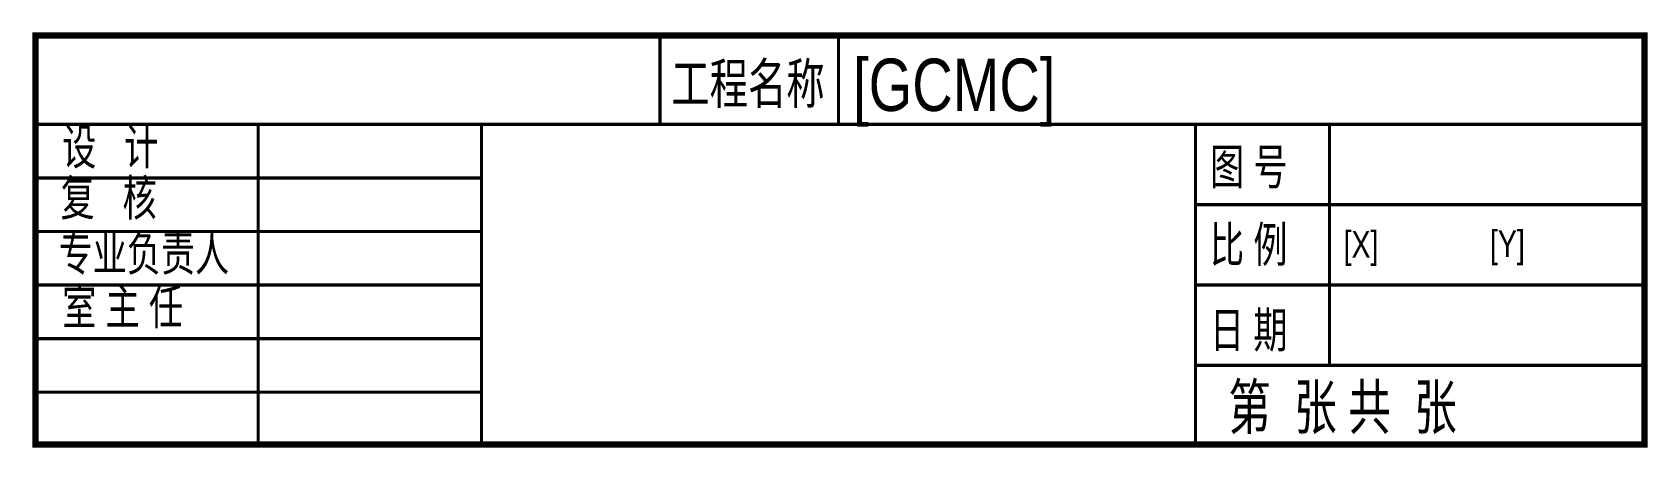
# Model space of a CAD drawing. Extents: x -181 to 0, y 0 to 46.
import ezdxf

# ---------------------------------------------------------------- set-up
doc = ezdxf.new("R2010")
doc.units = 0
doc.header["$MEASUREMENT"] = 0
doc.layers.get('0').update_dxf_attribs({"linetype": 'CONTINUOUS'})
doc.styles.add('LZ_FONTS_FS', font='hxm.ttf', dxfattribs={"width": 0.7})

msp = doc.modelspace()

# ---------------------------------------------------------------- linework, layer by layer
at = {"color": 7, "const_width": 0.7}
msp.add_lwpolyline([(-180.26, 45.84), (0, 45.84), (0, 0), (-180.26, 0)], close=True, dxfattribs=at)
at = {"color": 7, "const_width": 0.35}
for points in [[(-110.3, 45.87), (-110.3, 35.87)], [(-90.3, 35.87), (-90.3, 45.87)], [(-180.3, 35.87), (-0.3, 35.87)], [(-155.3, -0.13), (-155.3, 35.87)], [(-130.3, -0.13), (-130.3, 35.87)], [(-50.3, -0.13), (-50.3, 35.87)], [(-35.3, 8.87), (-35.3, 35.87)], [(-180.3, 29.87), (-130.3, 29.87)], [(-0.3, 26.87), (-50.3, 26.87)], [(-130.3, 23.87), (-180.3, 23.87)], [(-180.3, 17.87), (-130.3, 17.87)], [(-50.3, 17.87), (-0.3, 17.87)], [(-130.3, 11.87), (-180.3, 11.87)], [(-0.3, 8.87), (-50.3, 8.87)], [(-180.3, 5.87), (-130.3, 5.87)]]:
    msp.add_lwpolyline(points, dxfattribs=at)

# ---------------------------------------------------------------- texts
at = {"style": 'LZ_FONTS_FS', "width": 0.8}
for s, height, p in [('[GCMC]', 5.865, (-88.66, 37.37)), ('[X]', 3, (-33.73, 20.92)), ('[Y]', 3, (-17.33, 21))]:
    msp.add_text(s, height=height, dxfattribs=at).set_placement(p)
at = {"attachment_point": 1, "style": 'LZ_FONTS_FS'}
for s, insert, char_height, width in [('工程名称', (-109.03, 42.7), 4.5, 18.8996), ('设   计', (-177.26, 35.37), 4, 39.0579), ('图 号', (-48.68, 33.13), 4, 15.4734), ('复   核', (-177.44, 29.64), 4, 19.8902), ('专业负责人', (-177.66, 23.47), 4, 20.3599), ('比 例', (-48.68, 24.42), 4, 15.7497), ('室 主 任', (-177.26, 17.47), 4, 20.9013), ('日 期', (-48.68, 14.85), 4, 14.6444), ('第  张 共  张', (-46.63, 6.73), 5, 51.8683)]:
    msp.add_mtext(s, dxfattribs=dict(at, insert=insert, char_height=char_height, width=width))

doc.saveas('drawing.dxf')
